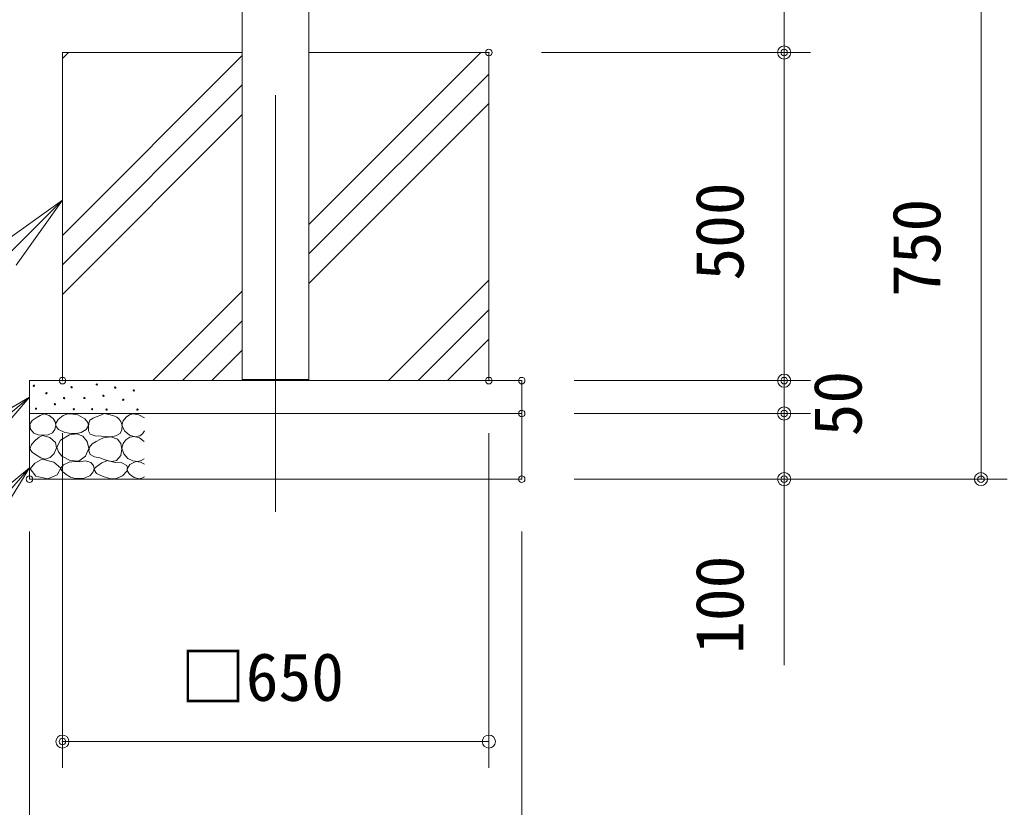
# Model space of a CAD drawing. Units: millimetres at full size, sheet at 1:20; details may follow other scales. Extents: x 10 to 16810, y -20 to 11900.
# Drawn here: x 9208 to 10713, y 2520 to 3720 of the extents above; entities that cross this region are included whole.
import ezdxf
from ezdxf.enums import TextEntityAlignment as Align

# ---------------------------------------------------------------- set-up
doc = ezdxf.new("R2010")
doc.units = ezdxf.units.MM
doc.header["$LTSCALE"] = 20
doc.header["$PDMODE"] = 32
doc.header["$PDSIZE"] = 10
doc.linetypes.add('USER3', pattern=[50.8, 31.75, -6.35, 6.35, -6.35])
doc.layers.add('LY_5', color=2, linetype='Continuous', lineweight=18)
doc.layers.add('LY_6', color=7, linetype='Continuous', lineweight=0)
doc.styles.add('ＭＳ ゴシック', font='')
doc.styles.get('ＭＳ ゴシック').set_extended_font_data('MS Gothic')

# ---------------------------------------------------------------- blocks, each defined once
blk = doc.blocks.new('-001-MS_2')
at = {"color": 7, "linetype": 'Continuous', "lineweight": 0}
for p, q in [((9.77, 93.38), (3.92, 89.34)), ((15.99, 96.86), (9.77, 93.38)), ((22.45, 99.4), (15.99, 96.86)), ((29.91, 96.94), (22.45, 99.4)), ((36.07, 92.11), (29.91, 96.94)), ((39.03, 87.18), (36.07, 92.11)), ((43.36, 91), (39.71, 84.09)), ((51.33, 96.79), (43.36, 91)), ((56.97, 98.88), (51.33, 96.79)), ((61.87, 99.49), (56.97, 98.88)), ((73.64, 97.86), (61.87, 99.49)), ((84.31, 91.65), (73.64, 97.86)), ((89.01, 86.31), (84.31, 91.65)), ((96.8, 93), (92.03, 89.85)), ((102.95, 95.22), (96.8, 93)), ((108.43, 97.47), (102.95, 95.22)), ((113.69, 99.7), (108.43, 97.47)), ((121.01, 98.66), (113.69, 99.7)), ((128.19, 96.48), (121.01, 98.66)), ((132.84, 94.49), (128.19, 96.48)), ((136.25, 92), (132.84, 94.49)), ((139.31, 87.51), (136.25, 92)), ((147.12, 94.25), (142.65, 88.94)), ((152.27, 97.95), (147.12, 94.25)), ((157.89, 99.64), (152.27, 97.95)), ((166.57, 98.15), (157.89, 99.64)), ((175, 93.3), (166.57, 98.15)), ((3.92, 89.34), (0.27, 83.88)), ((0.27, 83.88), (1.28, 76.29)), ((1.28, 76.29), (6.29, 69.94)), ((34.81, 70.25), (38.56, 75.54)), ((38.56, 75.54), (39.88, 81.98)), ((39.88, 81.98), (39.03, 87.18)), ((39.71, 84.09), (40.58, 80.12)), ((40.58, 80.12), (44.3, 75.71)), ((44.3, 75.71), (53.79, 70.93)), ((78.63, 70.84), (86.23, 75.46)), ((86.23, 75.46), (89.98, 81.65)), ((89.98, 81.65), (89.01, 86.31)), ((90.14, 85.46), (89.71, 79.83)), ((89.71, 79.83), (90, 73.7)), ((92.03, 89.85), (90.14, 85.46)), ((137.86, 69.63), (140.56, 75.29)), ((140.9, 81.8), (139.31, 87.51)), ((140.56, 75.29), (140.9, 81.8)), ((142.65, 88.94), (140.78, 82.21)), ((140.78, 82.21), (144.45, 73.44)), ((6.29, 69.94), (13.15, 67.35)), ((14.58, 63.66), (9.14, 59.48)), ((13.15, 67.35), (20.86, 67.08)), ((19.91, 66.45), (14.58, 63.66)), ((31.08, 63.24), (19.91, 66.45)), ((20.86, 67.08), (28.48, 67.69)), ((28.48, 67.69), (34.81, 70.25)), ((39.24, 55.99), (31.08, 63.24)), ((61.06, 67.6), (47.31, 59.54)), ((53.79, 70.93), (63.76, 69.49)), ((72.24, 68.87), (61.06, 67.6)), ((63.76, 69.49), (71.12, 69.32)), ((71.12, 69.32), (78.63, 70.84)), ((81.06, 65.44), (72.24, 68.87)), ((87.97, 57.29), (81.06, 65.44)), ((90, 73.7), (92.39, 68.55)), ((92.39, 68.55), (99.76, 65.68)), ((99.76, 65.68), (108.86, 65.33)), ((107.19, 60.29), (101.61, 57.14)), ((112.69, 63.08), (107.19, 60.29)), ((108.86, 65.33), (116.14, 64.75)), ((123.7, 64.21), (112.69, 63.08)), ((116.14, 64.75), (123.36, 64.44)), ((123.36, 64.44), (131.47, 65.82)), ((133.77, 60.92), (123.7, 64.21)), ((131.47, 65.82), (137.86, 69.63)), ((139.09, 54.29), (133.77, 60.92)), ((144.45, 73.44), (152.5, 67)), ((152.77, 63.87), (146.8, 60.03)), ((152.5, 67), (160.8, 64.62)), ((159.47, 65.1), (152.77, 63.87)), ((167.54, 62.64), (159.47, 65.1)), ((160.8, 64.62), (168.03, 65.73)), ((174.68, 57.18), (167.54, 62.64)), ((168.03, 65.73), (172.08, 69.11)), ((172.08, 69.11), (175, 73.65)), ((2.69, 52.66), (0.27, 45.85)), ((0.27, 45.85), (3.9, 41.03)), ((9.14, 59.48), (2.69, 52.66)), ((37.66, 39.2), (40.76, 47.48)), ((40.76, 47.48), (39.24, 55.99)), ((47.31, 59.54), (41.33, 48.68)), ((41.33, 48.68), (43.97, 41.48)), ((85.4, 34.78), (90.25, 46.52)), ((90.25, 46.52), (87.97, 57.29)), ((91.06, 48.76), (90.07, 43.23)), ((95.41, 53.53), (91.06, 48.76)), ((101.61, 57.14), (95.41, 53.53)), ((138.87, 35.72), (140.8, 45.79)), ((140.8, 45.79), (139.09, 54.29)), ((142.41, 54.25), (140.78, 47.04)), ((140.78, 47.04), (143.44, 38.43)), ((146.8, 60.03), (142.41, 54.25)), ((3.9, 41.03), (10.41, 36.67)), ((19.09, 30.52), (7.78, 24.5)), ((10.41, 36.67), (17.05, 32.38)), ((17.05, 32.38), (23.72, 30.33)), ((36.88, 25.89), (19.09, 30.52)), ((23.72, 30.33), (31.36, 32.78)), ((31.36, 32.78), (37.66, 39.2)), ((43.97, 41.48), (49.17, 35.16)), ((49.17, 35.16), (61.76, 28.31)), ((75.12, 27.32), (85.4, 34.78)), ((90.07, 43.23), (92.15, 37.68)), ((92.15, 37.68), (98.86, 33.92)), ((98.86, 33.92), (107.01, 32.27)), ((107.01, 32.27), (113.43, 30.11)), ((113.43, 30.11), (119.72, 27.95)), ((132.69, 28.49), (138.87, 35.72)), ((143.44, 38.43), (149.65, 31.51)), ((149.65, 31.51), (157.29, 27.64)), ((170.01, 28.2), (174.68, 30.88)), ((7.78, 24.5), (0.96, 15.68)), ((0.96, 15.68), (9.45, 4.41)), ((47.66, 16.78), (36.88, 25.89)), ((42.24, 6.41), (47.66, 16.78)), ((51.59, 21.5), (47.28, 16.1)), ((47.28, 16.1), (49.96, 11.42)), ((60.52, 25.56), (51.59, 21.5)), ((68.66, 27), (60.52, 25.56)), ((61.76, 28.31), (75.12, 27.32)), ((76.2, 26.37), (68.66, 27)), ((85.1, 27.83), (76.2, 26.37)), ((93.5, 25.29), (85.1, 27.83)), ((97.57, 20.71), (93.5, 25.29)), ((96.58, 9.83), (98.63, 15.56)), ((98.63, 15.56), (97.57, 20.71)), ((100.07, 17.31), (98.23, 13.88)), ((103.1, 19.83), (100.07, 17.31)), ((110.04, 24.61), (103.1, 19.83)), ((118.5, 28.21), (110.04, 24.61)), ((124.44, 26.75), (118.5, 28.21)), ((119.72, 27.95), (126.09, 26.92)), ((130.67, 25.5), (124.44, 26.75)), ((126.09, 26.92), (132.69, 28.49)), ((140.33, 24.68), (130.67, 25.5)), ((147.97, 20.91), (140.33, 24.68)), ((149.32, 16.52), (147.97, 20.91)), ((148.51, 12.53), (149.32, 16.52)), ((152.98, 22.43), (148.7, 15.67)), ((148.7, 15.67), (149.31, 12)), ((161.69, 26.76), (152.98, 22.43)), ((157.29, 27.64), (164.86, 26.76)), ((168.98, 25.96), (161.69, 26.76)), ((164.86, 26.76), (170.01, 28.2)), ((175, 22.64), (168.98, 25.96)), ((9.45, 4.41), (27.89, 0.3)), ((27.89, 0.3), (42.24, 6.41)), ((49.96, 11.42), (55.93, 6.91)), ((55.93, 6.91), (62.4, 3.07)), ((62.4, 3.07), (69.71, 0.69)), ((69.71, 0.69), (81.56, 0.93)), ((81.56, 0.93), (91.88, 5.02)), ((91.88, 5.02), (96.58, 9.83)), ((98.23, 13.88), (102.2, 8.39)), ((102.2, 8.39), (112.02, 4.15)), ((112.02, 4.15), (121.76, 0.92)), ((121.76, 0.92), (130.94, 0.37)), ((130.94, 0.37), (141.78, 4.87)), ((141.78, 4.87), (148.51, 12.53)), ((149.31, 12), (152.19, 7.75)), ((152.19, 7.75), (159.35, 2.28)), ((159.35, 2.28), (166.76, 0.46)), ((166.76, 0.46), (171.06, 1.51)), ((171.06, 1.51), (175, 3.63))]:
    blk.add_line(p, q, dxfattribs=at)
for centre in [(6.61, 142.18), (63.96, 139.96), (102.42, 144.09), (130.53, 139.5), (158.91, 135.17), (25.62, 130.77), (52.55, 123.48), (83.5, 123.55), (112.42, 127.06), (142.69, 120.85), (9.77, 107.32), (38.61, 113.98), (67.44, 106.37), (95.12, 106.52), (117.28, 105.98), (164.31, 105.98)]:
    blk.add_circle(centre, 1, dxfattribs=at)
blk = doc.blocks.new('-011-_DOTBLANK')
at = {"color": 7, "linetype": 'Continuous', "lineweight": 0}
blk.add_line((-0.5, 0), (-1, 0), dxfattribs=at)
blk.add_circle((0, 0), 0.5, dxfattribs=at)
blk = doc.blocks.new('-003-_U3')
at = {"color": 7, "linetype": 'Continuous', "lineweight": 0}
for p, q in [((-1, 0.1667), (0, 0)), ((0, 0), (-1, 0)), ((-1, -0.1667), (0, 0))]:
    blk.add_line(p, q, dxfattribs=at)

msp = doc.modelspace()

# ---------------------------------------------------------------- linework, layer by layer
at = {"layer": 'LY_5', "color": 7, "linetype": 'USER3', "lineweight": 0}
msp.add_line((9597.83, 2970.29), (9597.83, 6720.29), dxfattribs=at)
at = {"layer": 'LY_5', "color": 7, "lineweight": 0}
for p, q in [((9547.03, 3170.29), (9547.03, 5511.99)), ((9648.63, 3170.29), (9648.63, 5511.99)), ((9272.83, 3661), (9282.12, 3670.29)), ((9272.83, 3670.29), (9272.83, 3170.29)), ((9547.03, 3670.29), (9272.83, 3670.29)), ((9272.83, 3391.59), (9547.03, 3665.79)), ((9648.63, 3408.18), (9910.73, 3670.29)), ((9922.83, 3670.29), (9648.63, 3670.29)), ((9922.83, 3170.29), (9922.83, 3670.29)), ((9648.63, 3363.28), (9922.83, 3637.48)), ((9272.83, 3346.69), (9547.03, 3620.89)), ((9648.63, 3318.38), (9922.83, 3592.58)), ((9272.83, 3301.79), (9547.03, 3575.99)), ((9769.94, 3170.29), (9922.83, 3323.17)), ((9410.73, 3170.29), (9547.03, 3306.58)), ((9814.85, 3170.29), (9922.83, 3278.27)), ((9455.64, 3170.29), (9547.03, 3261.68)), ((9859.75, 3170.29), (9922.83, 3233.37)), ((9500.54, 3170.29), (9547.03, 3216.78)), ((9222.83, 3170.29), (9972.83, 3170.29)), ((9222.83, 3170.29), (9222.83, 3020.29)), ((9547.03, 3170.29), (9648.63, 3170.29)), ((9972.83, 3020.29), (9972.83, 3170.29)), ((9222.83, 3120.29), (9972.83, 3120.29)), ((9222.83, 3020.29), (9972.83, 3020.29))]:
    msp.add_line(p, q, dxfattribs=at)
at = {"layer": 'LY_5'}
msp.add_line((9547.03, 3172.29), (9648.63, 3172.29), dxfattribs=at)
at = {"layer": 'LY_6'}
for p, q in [((10372.83, 3770.29), (10372.83, 3670.29)), ((10672.83, 3770.29), (10672.83, 3020.29)), ((10002.83, 3670.29), (10412.83, 3670.29)), ((10002.83, 3670.29), (10412.83, 3670.29)), ((10372.83, 3670.29), (10372.83, 3550.29)), ((10372.83, 3670.29), (10372.83, 3170.29)), ((10372.83, 3170.29), (10372.83, 3290.29)), ((10372.83, 3120.29), (10372.83, 3240.29)), ((10372.83, 3221.48), (10372.83, 3170.29)), ((10052.83, 3170.29), (10412.83, 3170.29)), ((10052.83, 3170.29), (10412.83, 3170.29)), ((10372.83, 3170.29), (10372.83, 3120.29)), ((10052.83, 3120.29), (10412.83, 3120.29)), ((10052.83, 3120.29), (10412.83, 3120.29)), ((10372.83, 3120.29), (10372.83, 3000.29)), ((10372.83, 3120.29), (10372.83, 3020.29)), ((9272.83, 3090.29), (9272.83, 2580.29)), ((9922.83, 3090.29), (9922.83, 2580.29)), ((10052.83, 3020.29), (10412.83, 3020.29)), ((10052.83, 3020.29), (10712.83, 3020.29)), ((10372.83, 3020.29), (10372.83, 2736.86)), ((10372.83, 3020.29), (10372.83, 2900.29)), ((9222.83, 2940.29), (9222.83, 2280.29)), ((9972.83, 2940.29), (9972.83, 2280.29)), ((9922.83, 2620.29), (9272.83, 2620.29))]:
    msp.add_line(p, q, dxfattribs=at)
for p in [(9922.83, 3670.29), (9922.83, 3670.29), (10372.83, 3670.29), (9272.83, 3170.29), (9922.83, 3170.29), (9972.83, 3170.29), (9972.83, 3170.29), (10372.83, 3170.29), (9972.83, 3120.29), (9972.83, 3120.29), (10372.83, 3120.29), (9222.83, 3020.29), (9972.83, 3020.29), (9972.83, 3020.29), (9972.83, 3020.29), (10372.83, 3020.29), (10672.83, 3020.29), (9272.83, 2620.29)]:
    msp.add_point(p, dxfattribs=at)

# ---------------------------------------------------------------- block references
at = {"layer": 'LY_5'}
msp.add_blockref('-001-MS_2', (9222.83, 3020.29), dxfattribs=at)
at = {"layer": 'LY_6'}
for name, p, xscale, yscale, rotation in [('-011-_DOTBLANK', (10372.83, 3670.29), 20, 20, 90), ('-011-_DOTBLANK', (10372.83, 3670.29), 20, 20, 90), ('-003-_U3', (9272.83, 3445.29), 120, 120, 45), ('-011-_DOTBLANK', (10372.83, 3170.29), 20, 20, 270), ('-011-_DOTBLANK', (10372.83, 3170.29), 20, 20, 270), ('-003-_U3', (9222.83, 3145.29), 120, 120, 39.80557), ('-011-_DOTBLANK', (10372.83, 3120.29), 20, 20, 270), ('-011-_DOTBLANK', (10372.83, 3120.29), 20, 20, 90), ('-003-_U3', (9222.83, 3037.25), 120, 120, 48.73992), ('-011-_DOTBLANK', (10672.83, 3020.29), 20, 20, 270), ('-011-_DOTBLANK', (10372.83, 3020.29), 20, 20, 90), ('-011-_DOTBLANK', (9272.83, 2620.29), 20, 20, 180)]:
    msp.add_blockref(name, p, dxfattribs=dict(at, xscale=xscale, yscale=yscale, rotation=rotation))
at = {"layer": 'LY_6', "xscale": 20, "yscale": 20}
msp.add_blockref('-011-_DOTBLANK', (9922.83, 2620.29), dxfattribs=at)

# ---------------------------------------------------------------- texts
at = {"layer": 'LY_6', "style": 'ＭＳ ゴシック'}
for s, p in [('500', (10332.83, 3322.81)), ('750', (10632.83, 3297.81)), ('50', (10512.83, 3085.39)), ('100', (10332.83, 2754.04))]:
    msp.add_text(s, height=73.31, rotation=90, dxfattribs=at).set_placement(p, align=Align.BOTTOM_LEFT)
msp.add_text('□650', height=73.31, dxfattribs=at).set_placement((9452.31, 2660.29), align=Align.BOTTOM_LEFT)

doc.saveas('drawing.dxf')
